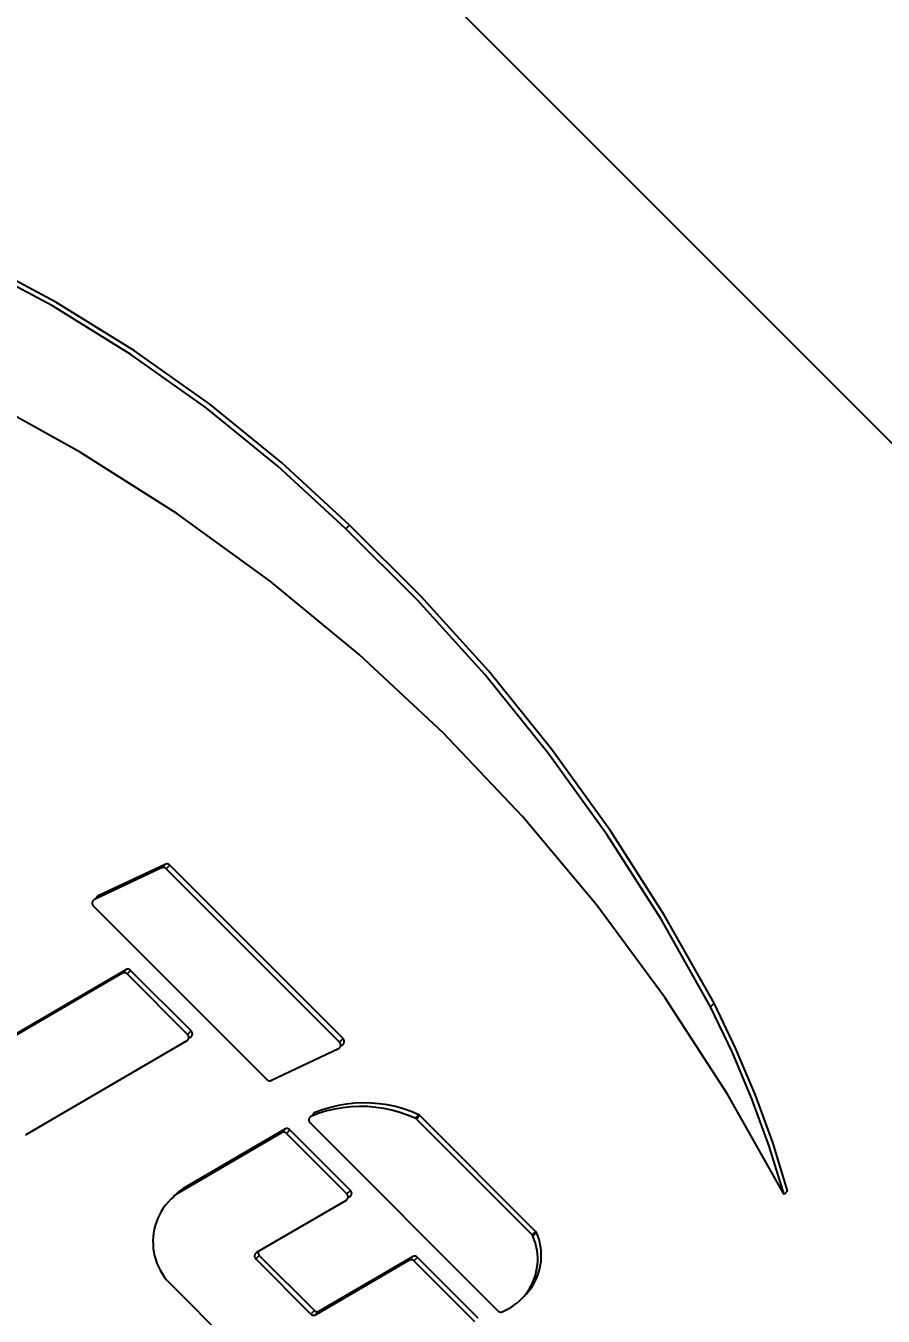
# Model space of a CAD drawing. Header units: millimetres. Extents: x 5625199 to 7433318, y -3316392 to -2552493.
# Drawn here: x 5949764.2 to 5949981.8, y -2698081.4 to -2697754 of the extents above; entities that cross this region are included whole.
import ezdxf

# ---------------------------------------------------------------- set-up
doc = ezdxf.new("R2010")
doc.units = ezdxf.units.MM
doc.header["$PDMODE"] = 35
doc.header["$PDSIZE"] = -10
doc.layers.add('155', color=155, linetype='Continuous')
doc.styles.add('标注-尺寸', font='simplex.shx', dxfattribs={"width": 0.7})
doc.dimstyles.new('MS55', dxfattribs={"dimscale": 0, "dimtxt": 5, "dimasz": 1, "dimexe": 1, "dimexo": 0.8, "dimgap": 1, "dimtad": 1, "dimdec": 0, "dimrnd": 5, "dimdsep": 46, "dimtxsty": '标注-尺寸', "dimblk": 'ARCHTICK', "dimcen": 0, "dimdle": 0.5, "dimclrd": 256, "dimclre": 256, "dimclrt": 50, "dimadec": 0, "dimazin": 0, "dimtfac": 1, "dimtdec": 0, "dimtix": 1, "dimtofl": 0, "dimtmove": 2, "dimatfit": 3, "dimldrblk": 'jt2', "dimfxl": 6, "dimfxlon": 1, "dimtvp": 1, "dimtolj": 1, "dimtzin": 0, "dimarcsym": 0})

# ---------------------------------------------------------------- blocks, each defined once
blk = doc.blocks.new('_ArchTick')
at = {"color": 0, "linetype": 'ByBlock', "const_width": 0.4}
blk.add_lwpolyline([(-0.5, -0.5), (0.5, 0.5)], dxfattribs=at)
blk = doc.blocks.new('*D939')
at = {"layer": '155', "lineweight": -2, "ltscale": 500, "transparency": 16777216}
for p, q in [((5952637.07, -2698844.42), (5952637.07, -2697473.96)), ((5952440.46, -2697490.34), (5952669.84, -2697490.34)), ((5952440.46, -2698828.04), (5952669.84, -2698828.04))]:
    blk.add_line(p, q, dxfattribs=at)
at = {"layer": 'Defpoints', "color": 0, "transparency": 16777216}
for p in [(5949614.42, -2697490.34), (5952637.07, -2697490.34), (5952045.86, -2698828.04)]:
    blk.add_point(p, dxfattribs=at)
at = {"layer": '155', "linetype": 'ByBlock', "lineweight": -2, "transparency": 16777216, "xscale": 32.76841990261787, "yscale": 32.76841990261787, "zscale": 32.76841990261787}
for p, rotation in [((5952637.07, -2697490.34), 90), ((5952637.07, -2698828.04), 270)]:
    blk.add_blockref('_ArchTick', p, dxfattribs=dict(at, rotation=rotation))
at = {"layer": '155', "color": 50, "ltscale": 500, "transparency": 16777216, "insert": (5952522.38, -2698159.19), "char_height": 163.842, "attachment_point": 5, "rotation": 90, "style": '标注-尺寸'}
blk.add_mtext('\\A1;1340', dxfattribs=at)
blk = doc.blocks.new('jt2')
at = {"ltscale": 0.1}
blk.add_line((0, 0), (-1, 0), dxfattribs=at)
at = {"color": 6, "ltscale": 0.1}
blk.add_lwpolyline([(-1.2174, 1.2608), (-0.717, 1.5), (0.0191, 0), (-0.717, -1.5), (-1.2174, -1.2608), (0, 0), (-1.2174, 1.2608)], dxfattribs=at)
blk = doc.blocks.new('*D941')
at = {"layer": '155', "lineweight": -2, "ltscale": 500, "transparency": 16777216}
for p, q in [((5949614.42, -2697460.15), (5949614.42, -2697230.77)), ((5950952.12, -2697460.15), (5950952.12, -2697230.77)), ((5950968.51, -2697263.54), (5949598.04, -2697263.54))]:
    blk.add_line(p, q, dxfattribs=at)
at = {"layer": 'Defpoints', "color": 0, "transparency": 16777216}
for p in [(5949614.42, -2697263.54), (5949614.42, -2697490.34), (5950952.12, -2698828.04)]:
    blk.add_point(p, dxfattribs=at)
at = {"layer": '155', "linetype": 'ByBlock', "lineweight": -2, "transparency": 16777216, "xscale": 32.76841990261787, "yscale": 32.76841990261787, "zscale": 32.76841990261787, "rotation": 180}
blk.add_blockref('_ArchTick', (5949614.42, -2697263.54), dxfattribs=at)
at = {"layer": '155', "linetype": 'ByBlock', "lineweight": -2, "transparency": 16777216, "xscale": 32.76841990261787, "yscale": 32.76841990261787, "zscale": 32.76841990261787}
blk.add_blockref('_ArchTick', (5950952.12, -2697263.54), dxfattribs=at)
at = {"layer": '155', "color": 50, "ltscale": 500, "transparency": 16777216, "insert": (5950283.27, -2697148.85), "char_height": 163.842, "attachment_point": 5, "style": '标注-尺寸'}
blk.add_mtext('\\A1;1340', dxfattribs=at)
blk = doc.blocks.new('*D946')
at = {"layer": '155', "lineweight": -2, "ltscale": 500, "transparency": 16777216}
for p, q in [((5947282.81, -2697792.15), (5947282.81, -2698461.32)), ((5947479.42, -2697808.54), (5947250.04, -2697808.54)), ((5947479.42, -2698444.93), (5947250.04, -2698444.93))]:
    blk.add_line(p, q, dxfattribs=at)
at = {"layer": 'Defpoints', "color": 0, "transparency": 16777216}
for p in [(5949296.23, -2697808.54), (5947282.81, -2698444.93), (5949932.62, -2698444.93)]:
    blk.add_point(p, dxfattribs=at)
at = {"layer": '155', "linetype": 'ByBlock', "lineweight": -2, "transparency": 16777216, "xscale": 32.76841990261786, "yscale": 32.76841990261786, "zscale": 32.76841990261786}
for p, rotation in [((5947282.81, -2697808.54), 90), ((5947282.81, -2698444.93), 270)]:
    blk.add_blockref('_ArchTick', p, dxfattribs=dict(at, rotation=rotation))
at = {"layer": '155', "color": 50, "ltscale": 500, "transparency": 16777216, "insert": (5947168.12, -2698126.74), "char_height": 163.842, "attachment_point": 5, "rotation": 90, "style": '标注-尺寸'}
blk.add_mtext('\\A1;635', dxfattribs=at)

msp = doc.modelspace()

# ---------------------------------------------------------------- linework, layer by layer
at = {"color": 8}
for p, q in [((5949770.9, -2697825.08), (5949750.21, -2697814.06)), ((5949771.82, -2697824.16), (5949751.12, -2697813.15)), ((5949790.85, -2697837.39), (5949770.9, -2697825.08)), ((5949791.76, -2697836.48), (5949771.82, -2697824.16)), ((5949809.97, -2697850.97), (5949790.85, -2697837.39)), ((5949810.88, -2697850.05), (5949791.76, -2697836.48)), ((5949777.83, -2697862.12), (5949752.24, -2697848.01)), ((5949828.18, -2697865.73), (5949809.97, -2697850.97)), ((5949829.09, -2697864.82), (5949810.88, -2697850.05)), ((5949802.51, -2697877.78), (5949777.83, -2697862.12)), ((5949846.32, -2697880.73), (5949829.09, -2697864.82)), ((5949845.41, -2697881.64), (5949828.18, -2697865.73)), ((5949826.18, -2697894.93), (5949802.51, -2697877.78)), ((5949846.32, -2697880.73), (5949845.41, -2697881.64)), ((5949864.46, -2697898.71), (5949846.32, -2697880.73)), ((5949863.55, -2697899.63), (5949845.41, -2697881.64)), ((5949848.75, -2697913.5), (5949826.18, -2697894.93)), ((5949880.68, -2697918.59), (5949863.55, -2697899.63)), ((5949881.59, -2697917.67), (5949864.46, -2697898.71)), ((5949870.14, -2697933.42), (5949848.75, -2697913.5)), ((5949896.73, -2697938.46), (5949880.68, -2697918.59)), ((5949897.65, -2697937.55), (5949881.59, -2697917.67)), ((5949890.26, -2697954.62), (5949870.14, -2697933.42)), ((5949911.67, -2697959.18), (5949896.73, -2697938.46)), ((5949912.58, -2697958.27), (5949897.65, -2697937.55)), ((5949909.05, -2697977.02), (5949890.26, -2697954.62)), ((5949925.44, -2697980.7), (5949911.67, -2697959.18)), ((5949926.35, -2697979.79), (5949912.58, -2697958.27)), ((5949798.61, -2697967.69), (5949781.61, -2697975.7)), ((5949799.53, -2697966.78), (5949782.52, -2697974.79)), ((5949798.67, -2697967.66), (5949798.61, -2697967.69)), ((5949798.74, -2697967.64), (5949798.67, -2697967.66)), ((5949798.8, -2697967.62), (5949798.74, -2697967.64)), ((5949798.87, -2697967.61), (5949798.8, -2697967.62)), ((5949799.53, -2697966.78), (5949798.87, -2697967.61)), ((5949798.93, -2697967.6), (5949798.87, -2697967.61)), ((5949799, -2697967.59), (5949798.93, -2697967.6)), ((5949799.07, -2697967.59), (5949799, -2697967.59)), ((5949799.13, -2697967.59), (5949799.07, -2697967.59)), ((5949799.2, -2697967.6), (5949799.13, -2697967.59)), ((5949799.26, -2697967.61), (5949799.2, -2697967.6)), ((5949799.33, -2697967.63), (5949799.26, -2697967.61)), ((5949799.39, -2697967.65), (5949799.33, -2697967.63)), ((5949799.45, -2697967.67), (5949799.39, -2697967.65)), ((5949799.52, -2697967.7), (5949799.45, -2697967.67)), ((5949799.57, -2697967.73), (5949799.52, -2697967.7)), ((5949799.59, -2697966.75), (5949799.53, -2697966.78)), ((5949799.63, -2697967.77), (5949799.57, -2697967.73)), ((5949799.65, -2697966.73), (5949799.59, -2697966.75)), ((5949799.68, -2697967.81), (5949799.63, -2697967.77)), ((5949799.71, -2697966.71), (5949799.65, -2697966.73)), ((5949799.74, -2697967.85), (5949799.68, -2697967.81)), ((5949799.78, -2697966.7), (5949799.71, -2697966.71)), ((5949799.79, -2697967.9), (5949799.74, -2697967.85)), ((5949799.84, -2697966.69), (5949799.78, -2697966.7)), ((5949800.7, -2697966.98), (5949799.79, -2697967.9)), ((5949799.79, -2697967.9), (5949843.8, -2698011.91)), ((5949799.91, -2697966.68), (5949799.84, -2697966.69)), ((5949799.98, -2697966.68), (5949799.91, -2697966.68)), ((5949800.04, -2697966.68), (5949799.98, -2697966.68)), ((5949800.11, -2697966.69), (5949800.04, -2697966.68)), ((5949800.18, -2697966.7), (5949800.11, -2697966.69)), ((5949800.24, -2697966.72), (5949800.18, -2697966.7)), ((5949800.3, -2697966.74), (5949800.24, -2697966.72)), ((5949800.37, -2697966.76), (5949800.3, -2697966.74)), ((5949800.43, -2697966.79), (5949800.37, -2697966.76)), ((5949800.49, -2697966.82), (5949800.43, -2697966.79)), ((5949800.54, -2697966.86), (5949800.49, -2697966.82)), ((5949800.6, -2697966.89), (5949800.54, -2697966.86)), ((5949800.65, -2697966.94), (5949800.6, -2697966.89)), ((5949800.7, -2697966.98), (5949800.65, -2697966.94)), ((5949800.7, -2697966.98), (5949844.71, -2698011)), ((5949781.08, -2697976.27), (5949781.06, -2697976.33)), ((5949781.11, -2697976.2), (5949781.08, -2697976.27)), ((5949781.14, -2697976.15), (5949781.11, -2697976.2)), ((5949781.17, -2697976.09), (5949781.14, -2697976.15)), ((5949781.2, -2697976.03), (5949781.17, -2697976.09)), ((5949781.24, -2697975.98), (5949781.2, -2697976.03)), ((5949781.29, -2697975.93), (5949781.24, -2697975.98)), ((5949781.33, -2697975.88), (5949781.29, -2697975.93)), ((5949781.38, -2697975.84), (5949781.33, -2697975.88)), ((5949781.44, -2697975.8), (5949781.38, -2697975.84)), ((5949781.49, -2697975.76), (5949781.44, -2697975.8)), ((5949781.55, -2697975.73), (5949781.49, -2697975.76)), ((5949781.61, -2697975.7), (5949781.55, -2697975.73)), ((5949782.03, -2697975.28), (5949781.61, -2697975.7)), ((5949782.05, -2697975.23), (5949782.03, -2697975.28)), ((5949782.08, -2697975.18), (5949782.05, -2697975.23)), ((5949782.12, -2697975.12), (5949782.08, -2697975.18)), ((5949782.16, -2697975.07), (5949782.12, -2697975.12)), ((5949782.2, -2697975.02), (5949782.16, -2697975.07)), ((5949782.25, -2697974.97), (5949782.2, -2697975.02)), ((5949782.3, -2697974.93), (5949782.25, -2697974.97)), ((5949782.35, -2697974.89), (5949782.3, -2697974.93)), ((5949782.4, -2697974.85), (5949782.35, -2697974.89)), ((5949782.46, -2697974.82), (5949782.4, -2697974.85)), ((5949782.52, -2697974.79), (5949782.46, -2697974.82)), ((5949781.02, -2697976.52), (5949781.01, -2697976.59)), ((5949781.01, -2697976.59), (5949781.01, -2697976.65)), ((5949781.01, -2697976.65), (5949781.02, -2697976.72)), ((5949781.03, -2697976.46), (5949781.02, -2697976.52)), ((5949781.02, -2697976.72), (5949781.02, -2697976.78)), ((5949781.02, -2697976.78), (5949781.04, -2697976.85)), ((5949781.04, -2697976.39), (5949781.03, -2697976.46)), ((5949781.06, -2697976.33), (5949781.04, -2697976.39)), ((5949781.04, -2697976.85), (5949781.05, -2697976.91)), ((5949781.05, -2697976.91), (5949781.07, -2697976.98)), ((5949781.07, -2697976.98), (5949781.1, -2697977.04)), ((5949781.1, -2697977.04), (5949781.12, -2697977.1)), ((5949781.12, -2697977.1), (5949781.16, -2697977.16)), ((5949781.16, -2697977.16), (5949781.19, -2697977.21)), ((5949781.19, -2697977.21), (5949781.23, -2697977.27)), ((5949781.23, -2697977.27), (5949781.27, -2697977.32)), ((5949781.27, -2697977.32), (5949781.32, -2697977.36)), ((5949781.32, -2697977.36), (5949825.33, -2698021.38)), ((5949926.41, -2698000.53), (5949909.05, -2697977.02)), ((5949938, -2698002.94), (5949925.44, -2697980.7)), ((5949938.92, -2698002.03), (5949926.35, -2697979.79)), ((5949788.61, -2697994.43), (5949747.76, -2698018.24)), ((5949789.52, -2697993.51), (5949748.67, -2698017.33)), ((5949788.66, -2697994.4), (5949788.61, -2697994.43)), ((5949788.72, -2697994.37), (5949788.66, -2697994.4)), ((5949788.78, -2697994.34), (5949788.72, -2697994.37)), ((5949788.84, -2697994.32), (5949788.78, -2697994.34)), ((5949788.91, -2697994.31), (5949788.84, -2697994.32)), ((5949788.97, -2697994.3), (5949788.91, -2697994.31)), ((5949789.52, -2697993.51), (5949788.97, -2697994.3)), ((5949789.03, -2697994.29), (5949788.97, -2697994.3)), ((5949789.1, -2697994.29), (5949789.03, -2697994.29)), ((5949789.16, -2697994.29), (5949789.1, -2697994.29)), ((5949789.23, -2697994.29), (5949789.16, -2697994.29)), ((5949789.29, -2697994.3), (5949789.23, -2697994.29)), ((5949789.35, -2697994.31), (5949789.29, -2697994.3)), ((5949789.42, -2697994.33), (5949789.35, -2697994.31)), ((5949789.48, -2697994.35), (5949789.42, -2697994.33)), ((5949789.54, -2697994.37), (5949789.48, -2697994.35)), ((5949789.57, -2697993.48), (5949789.52, -2697993.51)), ((5949789.6, -2697994.4), (5949789.54, -2697994.37)), ((5949789.63, -2697993.46), (5949789.57, -2697993.48)), ((5949789.65, -2697994.43), (5949789.6, -2697994.4)), ((5949789.69, -2697993.43), (5949789.63, -2697993.46)), ((5949789.71, -2697994.47), (5949789.65, -2697994.43)), ((5949789.76, -2697993.41), (5949789.69, -2697993.43)), ((5949789.76, -2697994.5), (5949789.71, -2697994.47)), ((5949789.82, -2697993.4), (5949789.76, -2697993.41)), ((5949789.81, -2697994.54), (5949789.76, -2697994.5)), ((5949789.86, -2697994.59), (5949789.81, -2697994.54)), ((5949789.88, -2697993.38), (5949789.82, -2697993.4)), ((5949790.77, -2697993.68), (5949789.86, -2697994.59)), ((5949789.86, -2697994.59), (5949805.23, -2698009.96)), ((5949789.95, -2697993.38), (5949789.88, -2697993.38)), ((5949790.01, -2697993.37), (5949789.95, -2697993.38)), ((5949790.07, -2697993.37), (5949790.01, -2697993.37)), ((5949790.14, -2697993.38), (5949790.07, -2697993.37)), ((5949790.2, -2697993.39), (5949790.14, -2697993.38)), ((5949790.27, -2697993.4), (5949790.2, -2697993.39)), ((5949790.33, -2697993.41), (5949790.27, -2697993.4)), ((5949790.39, -2697993.43), (5949790.33, -2697993.41)), ((5949790.45, -2697993.46), (5949790.39, -2697993.43)), ((5949790.51, -2697993.49), (5949790.45, -2697993.46)), ((5949790.57, -2697993.52), (5949790.51, -2697993.49)), ((5949790.62, -2697993.55), (5949790.57, -2697993.52)), ((5949790.67, -2697993.59), (5949790.62, -2697993.55)), ((5949790.72, -2697993.63), (5949790.67, -2697993.59)), ((5949790.77, -2697993.68), (5949790.72, -2697993.63)), ((5949790.77, -2697993.68), (5949806.15, -2698009.05)), ((5949942.3, -2698025.07), (5949926.41, -2698000.53)), ((5949938.92, -2698002.03), (5949938, -2698002.94)), ((5949944.45, -2698013.57), (5949938.92, -2698002.03)), ((5949943.54, -2698014.48), (5949938, -2698002.94)), ((5949805.03, -2698011.59), (5949764.18, -2698035.4)), ((5949805.03, -2698011.59), (5949805.08, -2698011.55)), ((5949805.08, -2698011.55), (5949805.14, -2698011.51)), ((5949805.14, -2698011.51), (5949805.19, -2698011.47)), ((5949805.19, -2698011.47), (5949805.24, -2698011.42)), ((5949806.15, -2698009.05), (5949805.23, -2698009.96)), ((5949805.28, -2698010.01), (5949805.23, -2698009.96)), ((5949805.24, -2698011.42), (5949805.28, -2698011.37)), ((5949805.32, -2698010.07), (5949805.28, -2698010.01)), ((5949805.28, -2698011.37), (5949805.33, -2698011.32)), ((5949805.36, -2698010.12), (5949805.32, -2698010.07)), ((5949805.33, -2698011.32), (5949805.37, -2698011.27)), ((5949805.4, -2698010.18), (5949805.36, -2698010.12)), ((5949805.37, -2698011.27), (5949805.4, -2698011.21)), ((5949805.43, -2698010.24), (5949805.4, -2698010.18)), ((5949805.4, -2698011.21), (5949805.43, -2698011.15)), ((5949805.46, -2698010.3), (5949805.43, -2698010.24)), ((5949805.43, -2698011.15), (5949805.46, -2698011.09)), ((5949805.48, -2698010.36), (5949805.46, -2698010.3)), ((5949805.46, -2698011.09), (5949805.48, -2698011.03)), ((5949805.5, -2698010.43), (5949805.48, -2698010.36)), ((5949805.48, -2698011.03), (5949805.5, -2698010.96)), ((5949805.52, -2698010.49), (5949805.5, -2698010.43)), ((5949805.5, -2698010.96), (5949805.52, -2698010.9)), ((5949805.51, -2698010.92), (5949805.5, -2698010.96)), ((5949805.94, -2698010.68), (5949805.51, -2698010.92)), ((5949805.53, -2698010.56), (5949805.52, -2698010.49)), ((5949805.52, -2698010.9), (5949805.53, -2698010.83)), ((5949805.53, -2698010.63), (5949805.53, -2698010.56)), ((5949805.54, -2698010.69), (5949805.53, -2698010.63)), ((5949805.53, -2698010.83), (5949805.54, -2698010.76)), ((5949805.54, -2698010.76), (5949805.54, -2698010.69)), ((5949805.94, -2698010.68), (5949806, -2698010.64)), ((5949806, -2698010.64), (5949806.05, -2698010.6)), ((5949806.05, -2698010.6), (5949806.1, -2698010.56)), ((5949806.1, -2698010.56), (5949806.15, -2698010.51)), ((5949806.19, -2698009.1), (5949806.15, -2698009.05)), ((5949806.15, -2698010.51), (5949806.2, -2698010.46)), ((5949806.24, -2698009.15), (5949806.19, -2698009.1)), ((5949806.2, -2698010.46), (5949806.24, -2698010.41)), ((5949806.27, -2698009.21), (5949806.24, -2698009.15)), ((5949806.24, -2698010.41), (5949806.28, -2698010.35)), ((5949806.31, -2698009.27), (5949806.27, -2698009.21)), ((5949806.28, -2698010.35), (5949806.31, -2698010.3)), ((5949806.34, -2698009.33), (5949806.31, -2698009.27)), ((5949806.31, -2698010.3), (5949806.35, -2698010.24)), ((5949806.37, -2698009.39), (5949806.34, -2698009.33)), ((5949806.35, -2698010.24), (5949806.37, -2698010.18)), ((5949806.39, -2698009.45), (5949806.37, -2698009.39)), ((5949806.37, -2698010.18), (5949806.4, -2698010.11)), ((5949806.41, -2698009.51), (5949806.39, -2698009.45)), ((5949806.4, -2698010.11), (5949806.42, -2698010.05)), ((5949806.43, -2698009.58), (5949806.41, -2698009.51)), ((5949806.42, -2698010.05), (5949806.43, -2698009.98)), ((5949806.44, -2698009.65), (5949806.43, -2698009.58)), ((5949806.43, -2698009.98), (5949806.44, -2698009.92)), ((5949806.45, -2698009.71), (5949806.44, -2698009.65)), ((5949806.44, -2698009.92), (5949806.45, -2698009.85)), ((5949806.45, -2698009.78), (5949806.45, -2698009.71)), ((5949806.45, -2698009.85), (5949806.45, -2698009.78)), ((5949844.71, -2698011), (5949843.8, -2698011.91)), ((5949843.84, -2698011.96), (5949843.8, -2698011.91)), ((5949843.89, -2698012.01), (5949843.84, -2698011.96)), ((5949843.93, -2698012.06), (5949843.89, -2698012.01)), ((5949843.96, -2698012.12), (5949843.93, -2698012.06)), ((5949843.99, -2698012.18), (5949843.96, -2698012.12)), ((5949844.02, -2698012.24), (5949843.99, -2698012.18)), ((5949844.04, -2698012.3), (5949844.02, -2698012.24)), ((5949844.06, -2698012.36), (5949844.04, -2698012.3)), ((5949844.76, -2698011.04), (5949844.71, -2698011)), ((5949844.8, -2698011.1), (5949844.76, -2698011.04)), ((5949844.84, -2698011.15), (5949844.8, -2698011.1)), ((5949844.82, -2698012.33), (5949844.86, -2698012.27)), ((5949844.87, -2698011.21), (5949844.84, -2698011.15)), ((5949844.86, -2698012.27), (5949844.89, -2698012.22)), ((5949844.9, -2698011.26), (5949844.87, -2698011.21)), ((5949844.89, -2698012.22), (5949844.92, -2698012.16)), ((5949844.93, -2698011.32), (5949844.9, -2698011.26)), ((5949844.92, -2698012.16), (5949844.95, -2698012.1)), ((5949844.96, -2698011.38), (5949844.93, -2698011.32)), ((5949844.95, -2698012.1), (5949844.97, -2698012.03)), ((5949844.98, -2698011.45), (5949844.96, -2698011.38)), ((5949844.97, -2698012.03), (5949844.99, -2698011.97)), ((5949844.99, -2698011.51), (5949844.98, -2698011.45)), ((5949845, -2698011.58), (5949844.99, -2698011.51)), ((5949844.99, -2698011.97), (5949845, -2698011.91)), ((5949845.01, -2698011.64), (5949845, -2698011.58)), ((5949845, -2698011.91), (5949845.01, -2698011.84)), ((5949845.02, -2698011.71), (5949845.01, -2698011.64)), ((5949845.01, -2698011.77), (5949845.02, -2698011.71)), ((5949845.01, -2698011.84), (5949845.01, -2698011.77)), ((5949843.51, -2698013.58), (5949826.5, -2698021.58)), ((5949843.51, -2698013.58), (5949843.57, -2698013.55)), ((5949843.57, -2698013.55), (5949843.63, -2698013.51)), ((5949843.63, -2698013.51), (5949843.68, -2698013.47)), ((5949843.68, -2698013.47), (5949843.73, -2698013.43)), ((5949843.73, -2698013.43), (5949843.78, -2698013.39)), ((5949843.78, -2698013.39), (5949843.83, -2698013.34)), ((5949843.83, -2698013.34), (5949843.87, -2698013.29)), ((5949843.87, -2698013.29), (5949843.91, -2698013.24)), ((5949843.91, -2698013.24), (5949843.95, -2698013.19)), ((5949843.95, -2698013.19), (5949843.98, -2698013.13)), ((5949843.98, -2698013.13), (5949844.01, -2698013.07)), ((5949844.01, -2698013.07), (5949844.04, -2698013.01)), ((5949844.04, -2698013.01), (5949844.06, -2698012.95)), ((5949844.08, -2698012.42), (5949844.06, -2698012.36)), ((5949844.06, -2698012.95), (5949844.07, -2698012.88)), ((5949844.07, -2698012.88), (5949844.09, -2698012.82)), ((5949844.09, -2698012.49), (5949844.08, -2698012.42)), ((5949844.1, -2698012.55), (5949844.09, -2698012.49)), ((5949844.09, -2698012.82), (5949844.42, -2698012.66)), ((5949844.09, -2698012.82), (5949844.1, -2698012.75)), ((5949844.1, -2698012.62), (5949844.1, -2698012.55)), ((5949844.1, -2698012.69), (5949844.1, -2698012.62)), ((5949844.1, -2698012.75), (5949844.1, -2698012.69)), ((5949844.42, -2698012.66), (5949844.48, -2698012.63)), ((5949844.48, -2698012.63), (5949844.54, -2698012.6)), ((5949844.54, -2698012.6), (5949844.59, -2698012.56)), ((5949844.59, -2698012.56), (5949844.65, -2698012.52)), ((5949844.65, -2698012.52), (5949844.69, -2698012.48)), ((5949844.69, -2698012.48), (5949844.74, -2698012.43)), ((5949844.74, -2698012.43), (5949844.78, -2698012.38)), ((5949844.78, -2698012.38), (5949844.82, -2698012.33)), ((5949948.5, -2698026.28), (5949943.54, -2698014.48)), ((5949949.41, -2698025.37), (5949944.45, -2698013.57)), ((5949825.33, -2698021.38), (5949825.38, -2698021.42)), ((5949825.38, -2698021.42), (5949825.43, -2698021.47)), ((5949825.43, -2698021.47), (5949825.49, -2698021.51)), ((5949825.49, -2698021.51), (5949825.54, -2698021.54)), ((5949825.54, -2698021.54), (5949825.6, -2698021.57)), ((5949825.6, -2698021.57), (5949825.66, -2698021.6)), ((5949825.66, -2698021.6), (5949825.72, -2698021.63)), ((5949825.72, -2698021.63), (5949825.79, -2698021.65)), ((5949825.79, -2698021.65), (5949825.85, -2698021.66)), ((5949825.85, -2698021.66), (5949825.92, -2698021.67)), ((5949825.92, -2698021.67), (5949825.98, -2698021.68)), ((5949825.98, -2698021.68), (5949826.05, -2698021.68)), ((5949826.05, -2698021.68), (5949826.12, -2698021.68)), ((5949826.12, -2698021.68), (5949826.18, -2698021.68)), ((5949826.18, -2698021.68), (5949826.25, -2698021.67)), ((5949826.25, -2698021.67), (5949826.32, -2698021.65)), ((5949826.32, -2698021.65), (5949826.38, -2698021.63)), ((5949826.38, -2698021.63), (5949826.44, -2698021.61)), ((5949826.44, -2698021.61), (5949826.5, -2698021.58)), ((5949956.65, -2698050.53), (5949942.3, -2698025.07)), ((5949953.79, -2698037.39), (5949949.41, -2698025.37)), ((5949841.51, -2698028.43), (5949839.51, -2698029.03)), ((5949843.54, -2698027.95), (5949841.51, -2698028.43)), ((5949844.68, -2698028.52), (5949842.62, -2698028.87)), ((5949845.59, -2698027.61), (5949843.54, -2698027.95)), ((5949846.75, -2698028.3), (5949844.68, -2698028.52)), ((5949847.66, -2698027.39), (5949845.59, -2698027.61)), ((5949848.83, -2698028.22), (5949846.75, -2698028.3)), ((5949849.75, -2698027.3), (5949847.66, -2698027.39)), ((5949850.92, -2698028.26), (5949848.83, -2698028.22)), ((5949851.83, -2698027.35), (5949849.75, -2698027.3)), ((5949853, -2698028.43), (5949850.92, -2698028.26)), ((5949853.91, -2698027.52), (5949851.83, -2698027.35)), ((5949855.06, -2698028.73), (5949853, -2698028.43)), ((5949855.97, -2698027.82), (5949853.91, -2698027.52)), ((5949858.01, -2698028.25), (5949855.97, -2698027.82)), ((5949860.02, -2698028.81), (5949858.01, -2698028.25)), ((5949952.87, -2698038.3), (5949948.5, -2698026.28)), ((5949836.01, -2698031.52), (5949836, -2698031.58)), ((5949836, -2698031.58), (5949836, -2698031.65)), ((5949836, -2698031.65), (5949836.01, -2698031.71)), ((5949836.02, -2698031.45), (5949836.01, -2698031.52)), ((5949836.01, -2698031.71), (5949836.01, -2698031.78)), ((5949836.01, -2698031.78), (5949836.03, -2698031.84)), ((5949836.03, -2698031.39), (5949836.02, -2698031.45)), ((5949836.05, -2698031.32), (5949836.03, -2698031.39)), ((5949836.03, -2698031.84), (5949836.04, -2698031.91)), ((5949836.04, -2698031.91), (5949836.06, -2698031.97)), ((5949836.07, -2698031.26), (5949836.05, -2698031.32)), ((5949836.09, -2698031.2), (5949836.07, -2698031.26)), ((5949836.12, -2698031.14), (5949836.09, -2698031.2)), ((5949836.15, -2698031.08), (5949836.12, -2698031.14)), ((5949836.19, -2698031.03), (5949836.15, -2698031.08)), ((5949836.23, -2698030.98), (5949836.19, -2698031.03)), ((5949836.27, -2698030.93), (5949836.23, -2698030.98)), ((5949836.32, -2698030.88), (5949836.27, -2698030.93)), ((5949836.37, -2698030.84), (5949836.32, -2698030.88)), ((5949836.42, -2698030.79), (5949836.37, -2698030.84)), ((5949836.47, -2698030.76), (5949836.42, -2698030.79)), ((5949836.53, -2698030.72), (5949836.47, -2698030.76)), ((5949836.59, -2698030.69), (5949836.53, -2698030.72)), ((5949836.65, -2698030.67), (5949836.59, -2698030.69)), ((5949838.6, -2698029.94), (5949836.65, -2698030.67)), ((5949836.99, -2698030.32), (5949836.65, -2698030.67)), ((5949837.01, -2698030.29), (5949836.99, -2698030.32)), ((5949837.03, -2698030.23), (5949837.01, -2698030.29)), ((5949837.07, -2698030.17), (5949837.03, -2698030.23)), ((5949837.1, -2698030.12), (5949837.07, -2698030.17)), ((5949837.14, -2698030.06), (5949837.1, -2698030.12)), ((5949837.18, -2698030.01), (5949837.14, -2698030.06)), ((5949837.23, -2698029.97), (5949837.18, -2698030.01)), ((5949837.28, -2698029.92), (5949837.23, -2698029.97)), ((5949837.33, -2698029.88), (5949837.28, -2698029.92)), ((5949837.38, -2698029.84), (5949837.33, -2698029.88)), ((5949837.44, -2698029.81), (5949837.38, -2698029.84)), ((5949837.5, -2698029.78), (5949837.44, -2698029.81)), ((5949837.56, -2698029.75), (5949837.5, -2698029.78)), ((5949839.51, -2698029.03), (5949837.56, -2698029.75)), ((5949840.59, -2698029.34), (5949838.6, -2698029.94)), ((5949842.62, -2698028.87), (5949840.59, -2698029.34)), ((5949857.1, -2698029.17), (5949855.06, -2698028.73)), ((5949859.11, -2698029.72), (5949857.1, -2698029.17)), ((5949861.08, -2698030.41), (5949859.11, -2698029.72)), ((5949861.99, -2698029.49), (5949860.02, -2698028.81)), ((5949863.01, -2698031.21), (5949861.08, -2698030.41)), ((5949863.92, -2698030.3), (5949861.99, -2698029.49)), ((5949863.92, -2698030.3), (5949863.01, -2698031.21)), ((5949863.06, -2698031.24), (5949863.01, -2698031.21)), ((5949863.12, -2698031.27), (5949863.06, -2698031.24)), ((5949863.17, -2698031.3), (5949863.12, -2698031.27)), ((5949863.22, -2698031.34), (5949863.17, -2698031.3)), ((5949863.27, -2698031.38), (5949863.22, -2698031.34)), ((5949863.31, -2698031.42), (5949863.27, -2698031.38)), ((5949864.22, -2698030.51), (5949863.31, -2698031.42)), ((5949863.31, -2698031.42), (5949892.69, -2698060.8)), ((5949863.98, -2698030.32), (5949863.92, -2698030.3)), ((5949864.03, -2698030.36), (5949863.98, -2698030.32)), ((5949864.08, -2698030.39), (5949864.03, -2698030.36)), ((5949864.13, -2698030.43), (5949864.08, -2698030.39)), ((5949864.18, -2698030.47), (5949864.13, -2698030.43)), ((5949864.22, -2698030.51), (5949864.18, -2698030.47)), ((5949864.22, -2698030.51), (5949893.6, -2698059.89)), ((5949829.04, -2698034.86), (5949803.22, -2698049.92)), ((5949829.96, -2698033.95), (5949804.14, -2698049)), ((5949829.1, -2698034.83), (5949829.04, -2698034.86)), ((5949829.16, -2698034.81), (5949829.1, -2698034.83)), ((5949829.22, -2698034.78), (5949829.16, -2698034.81)), ((5949829.28, -2698034.76), (5949829.22, -2698034.78)), ((5949829.34, -2698034.75), (5949829.28, -2698034.76)), ((5949829.41, -2698034.74), (5949829.34, -2698034.75)), ((5949829.96, -2698033.95), (5949829.41, -2698034.74)), ((5949829.47, -2698034.73), (5949829.41, -2698034.74)), ((5949829.54, -2698034.72), (5949829.47, -2698034.73)), ((5949829.6, -2698034.72), (5949829.54, -2698034.72)), ((5949829.67, -2698034.73), (5949829.6, -2698034.72)), ((5949829.73, -2698034.74), (5949829.67, -2698034.73)), ((5949829.79, -2698034.75), (5949829.73, -2698034.74)), ((5949829.86, -2698034.77), (5949829.79, -2698034.75)), ((5949829.92, -2698034.79), (5949829.86, -2698034.77)), ((5949829.98, -2698034.81), (5949829.92, -2698034.79)), ((5949830.01, -2698033.92), (5949829.96, -2698033.95)), ((5949830.04, -2698034.84), (5949829.98, -2698034.81)), ((5949830.07, -2698033.89), (5949830.01, -2698033.92)), ((5949830.09, -2698034.87), (5949830.04, -2698034.84)), ((5949830.13, -2698033.87), (5949830.07, -2698033.89)), ((5949830.15, -2698034.9), (5949830.09, -2698034.87)), ((5949830.19, -2698033.85), (5949830.13, -2698033.87)), ((5949830.2, -2698034.94), (5949830.15, -2698034.9)), ((5949830.26, -2698033.83), (5949830.19, -2698033.85)), ((5949830.25, -2698034.98), (5949830.2, -2698034.94)), ((5949830.3, -2698035.03), (5949830.25, -2698034.98)), ((5949830.32, -2698033.82), (5949830.26, -2698033.83)), ((5949831.21, -2698034.11), (5949830.3, -2698035.03)), ((5949830.3, -2698035.03), (5949845.67, -2698050.4)), ((5949830.38, -2698033.82), (5949830.32, -2698033.82)), ((5949830.45, -2698033.81), (5949830.38, -2698033.82)), ((5949830.51, -2698033.81), (5949830.45, -2698033.81)), ((5949830.58, -2698033.82), (5949830.51, -2698033.81)), ((5949830.64, -2698033.82), (5949830.58, -2698033.82)), ((5949830.71, -2698033.84), (5949830.64, -2698033.82)), ((5949830.77, -2698033.85), (5949830.71, -2698033.84)), ((5949830.83, -2698033.87), (5949830.77, -2698033.85)), ((5949830.89, -2698033.9), (5949830.83, -2698033.87)), ((5949830.95, -2698033.93), (5949830.89, -2698033.9)), ((5949831, -2698033.96), (5949830.95, -2698033.93)), ((5949831.06, -2698033.99), (5949831, -2698033.96)), ((5949831.11, -2698034.03), (5949831.06, -2698033.99)), ((5949831.16, -2698034.07), (5949831.11, -2698034.03)), ((5949831.21, -2698034.11), (5949831.16, -2698034.07)), ((5949831.21, -2698034.11), (5949846.58, -2698049.49)), ((5949836.06, -2698031.97), (5949836.09, -2698032.03)), ((5949836.09, -2698032.03), (5949836.11, -2698032.09)), ((5949836.11, -2698032.09), (5949836.15, -2698032.15)), ((5949836.15, -2698032.15), (5949836.18, -2698032.2)), ((5949836.18, -2698032.2), (5949836.22, -2698032.26)), ((5949836.22, -2698032.26), (5949836.26, -2698032.31)), ((5949836.26, -2698032.31), (5949836.31, -2698032.35)), ((5949836.31, -2698032.35), (5949884.01, -2698080.06)), ((5949764.12, -2698035.43), (5949764.18, -2698035.4)), ((5949956.65, -2698050.53), (5949952.87, -2698038.3)), ((5949957.56, -2698049.61), (5949953.79, -2698037.39)), ((5949801.67, -2698051.1), (5949800.95, -2698051.76)), ((5949802.43, -2698050.48), (5949801.67, -2698051.1)), ((5949801.86, -2698050.85), (5949801.67, -2698051.1)), ((5949802.58, -2698050.18), (5949801.86, -2698050.85)), ((5949803.22, -2698049.92), (5949802.43, -2698050.48)), ((5949803.34, -2698049.57), (5949802.58, -2698050.18)), ((5949804.14, -2698049), (5949803.22, -2698049.92)), ((5949804.14, -2698049), (5949803.34, -2698049.57)), ((5949846.58, -2698049.49), (5949845.67, -2698050.4)), ((5949845.72, -2698050.45), (5949845.67, -2698050.4)), ((5949845.76, -2698050.5), (5949845.72, -2698050.45)), ((5949845.8, -2698050.56), (5949845.76, -2698050.5)), ((5949845.84, -2698050.62), (5949845.8, -2698050.56)), ((5949845.87, -2698050.68), (5949845.84, -2698050.62)), ((5949845.9, -2698050.74), (5949845.87, -2698050.68)), ((5949845.87, -2698051.59), (5949845.9, -2698051.53)), ((5949845.92, -2698050.8), (5949845.9, -2698050.74)), ((5949845.9, -2698051.53), (5949845.92, -2698051.46)), ((5949845.94, -2698050.87), (5949845.92, -2698050.8)), ((5949845.92, -2698051.46), (5949845.94, -2698051.4)), ((5949845.96, -2698050.93), (5949845.94, -2698050.87)), ((5949845.94, -2698051.4), (5949845.96, -2698051.33)), ((5949845.95, -2698051.36), (5949845.94, -2698051.4)), ((5949846.38, -2698051.11), (5949845.95, -2698051.36)), ((5949845.97, -2698051), (5949845.96, -2698050.93)), ((5949845.96, -2698051.33), (5949845.97, -2698051.27)), ((5949845.97, -2698051.07), (5949845.97, -2698051)), ((5949845.98, -2698051.13), (5949845.97, -2698051.07)), ((5949845.97, -2698051.2), (5949845.98, -2698051.13)), ((5949845.97, -2698051.27), (5949845.97, -2698051.2)), ((5949846.38, -2698051.11), (5949846.43, -2698051.08)), ((5949846.49, -2698051.04), (5949846.43, -2698051.08)), ((5949846.49, -2698051.04), (5949846.54, -2698051)), ((5949846.54, -2698051), (5949846.59, -2698050.95)), ((5949846.63, -2698049.54), (5949846.58, -2698049.49)), ((5949846.59, -2698050.95), (5949846.64, -2698050.9)), ((5949846.67, -2698049.59), (5949846.63, -2698049.54)), ((5949846.64, -2698050.9), (5949846.68, -2698050.85)), ((5949846.71, -2698049.65), (5949846.67, -2698049.59)), ((5949846.68, -2698050.85), (5949846.72, -2698050.79)), ((5949846.75, -2698049.7), (5949846.71, -2698049.65)), ((5949846.72, -2698050.79), (5949846.75, -2698050.74)), ((5949846.78, -2698049.76), (5949846.75, -2698049.7)), ((5949846.75, -2698050.74), (5949846.78, -2698050.68)), ((5949846.81, -2698049.83), (5949846.78, -2698049.76)), ((5949846.78, -2698050.68), (5949846.81, -2698050.61)), ((5949846.83, -2698049.89), (5949846.81, -2698049.83)), ((5949846.81, -2698050.61), (5949846.83, -2698050.55)), ((5949846.85, -2698049.95), (5949846.83, -2698049.89)), ((5949846.83, -2698050.55), (5949846.85, -2698050.49)), ((5949846.87, -2698050.02), (5949846.85, -2698049.95)), ((5949846.85, -2698050.49), (5949846.87, -2698050.42)), ((5949846.88, -2698050.09), (5949846.87, -2698050.02)), ((5949846.87, -2698050.42), (5949846.88, -2698050.35)), ((5949846.89, -2698050.15), (5949846.88, -2698050.09)), ((5949846.88, -2698050.35), (5949846.89, -2698050.29)), ((5949846.89, -2698050.22), (5949846.89, -2698050.15)), ((5949846.89, -2698050.29), (5949846.89, -2698050.22)), ((5949957.56, -2698049.61), (5949956.65, -2698050.53)), ((5949798.55, -2698054.83), (5949798.08, -2698055.68)), ((5949799.07, -2698054), (5949798.55, -2698054.83)), ((5949799.65, -2698053.21), (5949799.07, -2698054)), ((5949800.28, -2698052.47), (5949799.65, -2698053.21)), ((5949800.95, -2698051.76), (5949800.28, -2698052.47)), ((5949845.46, -2698052.03), (5949823.16, -2698065.03)), ((5949845.46, -2698052.03), (5949845.52, -2698051.99)), ((5949845.52, -2698051.99), (5949845.58, -2698051.95)), ((5949845.58, -2698051.95), (5949845.63, -2698051.91)), ((5949845.63, -2698051.91), (5949845.68, -2698051.86)), ((5949845.68, -2698051.86), (5949845.72, -2698051.81)), ((5949845.72, -2698051.81), (5949845.77, -2698051.76)), ((5949845.77, -2698051.76), (5949845.8, -2698051.71)), ((5949845.8, -2698051.71), (5949845.84, -2698051.65)), ((5949845.84, -2698051.65), (5949845.87, -2698051.59)), ((5949797.31, -2698057.48), (5949797.01, -2698058.41)), ((5949797.66, -2698056.57), (5949797.31, -2698057.48)), ((5949798.08, -2698055.68), (5949797.66, -2698056.57)), ((5949796.49, -2698061.29), (5949796.44, -2698062.26)), ((5949796.6, -2698060.32), (5949796.49, -2698061.29)), ((5949796.77, -2698059.36), (5949796.6, -2698060.32)), ((5949797.01, -2698058.41), (5949796.77, -2698059.36)), ((5949893.6, -2698059.89), (5949892.69, -2698060.8)), ((5949892.74, -2698060.85), (5949892.69, -2698060.8)), ((5949892.78, -2698060.9), (5949892.74, -2698060.85)), ((5949892.81, -2698060.95), (5949892.78, -2698060.9)), ((5949892.85, -2698061), (5949892.81, -2698060.95)), ((5949892.88, -2698061.06), (5949892.85, -2698061)), ((5949892.91, -2698061.12), (5949892.88, -2698061.06)), ((5949893.82, -2698060.21), (5949892.91, -2698061.12)), ((5949893.25, -2698061.98), (5949892.91, -2698061.12)), ((5949893.65, -2698059.94), (5949893.6, -2698059.89)), ((5949893.69, -2698059.99), (5949893.65, -2698059.94)), ((5949893.73, -2698060.04), (5949893.69, -2698059.99)), ((5949893.76, -2698060.09), (5949893.73, -2698060.04)), ((5949893.79, -2698060.15), (5949893.76, -2698060.09)), ((5949893.82, -2698060.21), (5949893.79, -2698060.15)), ((5949894.16, -2698061.06), (5949893.82, -2698060.21)), ((5949894.45, -2698061.94), (5949894.16, -2698061.06)), ((5949796.44, -2698062.26), (5949796.45, -2698063.24)), ((5949796.45, -2698063.24), (5949796.53, -2698064.22)), ((5949796.53, -2698064.22), (5949796.66, -2698065.19)), ((5949893.54, -2698062.85), (5949893.25, -2698061.98)), ((5949893.77, -2698063.75), (5949893.54, -2698062.85)), ((5949893.95, -2698064.65), (5949893.77, -2698063.75)), ((5949894.06, -2698065.57), (5949893.95, -2698064.65)), ((5949894.69, -2698062.83), (5949894.45, -2698061.94)), ((5949894.86, -2698063.74), (5949894.69, -2698062.83)), ((5949894.98, -2698064.66), (5949894.86, -2698063.74)), ((5949895.03, -2698065.58), (5949894.98, -2698064.66)), ((5949796.66, -2698065.19), (5949796.87, -2698066.14)), ((5949796.87, -2698066.14), (5949797.13, -2698067.08)), ((5949797.13, -2698067.08), (5949797.45, -2698068.01)), ((5949822.23, -2698066.1), (5949822.22, -2698066.17)), ((5949822.22, -2698066.17), (5949822.23, -2698066.24)), ((5949822.24, -2698065.97), (5949822.23, -2698066.04)), ((5949822.23, -2698066.04), (5949822.23, -2698066.1)), ((5949822.23, -2698066.24), (5949822.23, -2698066.31)), ((5949822.23, -2698066.31), (5949822.25, -2698066.37)), ((5949822.26, -2698065.9), (5949822.24, -2698065.97)), ((5949822.25, -2698066.37), (5949822.26, -2698066.44)), ((5949822.28, -2698065.84), (5949822.26, -2698065.9)), ((5949822.26, -2698066.44), (5949822.28, -2698066.5)), ((5949822.3, -2698065.78), (5949822.28, -2698065.84)), ((5949822.28, -2698066.5), (5949822.3, -2698066.57)), ((5949822.33, -2698065.72), (5949822.3, -2698065.78)), ((5949822.3, -2698066.57), (5949822.33, -2698066.63)), ((5949822.36, -2698065.66), (5949822.33, -2698065.72)), ((5949822.33, -2698066.63), (5949822.36, -2698066.69)), ((5949822.4, -2698065.6), (5949822.36, -2698065.66)), ((5949822.36, -2698066.69), (5949822.4, -2698066.74)), ((5949822.44, -2698065.54), (5949822.4, -2698065.6)), ((5949822.4, -2698066.74), (5949822.44, -2698066.8)), ((5949822.48, -2698065.49), (5949822.44, -2698065.54)), ((5949822.44, -2698066.8), (5949822.48, -2698066.85)), ((5949822.52, -2698065.44), (5949822.48, -2698065.49)), ((5949822.48, -2698066.85), (5949822.53, -2698066.9)), ((5949822.57, -2698065.4), (5949822.52, -2698065.44)), ((5949823.44, -2698065.99), (5949822.53, -2698066.9)), ((5949822.53, -2698066.9), (5949836.5, -2698080.88)), ((5949822.62, -2698065.35), (5949822.57, -2698065.4)), ((5949822.68, -2698065.31), (5949822.62, -2698065.35)), ((5949822.74, -2698065.28), (5949822.68, -2698065.31)), ((5949823.16, -2698065.03), (5949822.74, -2698065.28)), ((5949823.15, -2698065.12), (5949823.14, -2698065.19)), ((5949823.14, -2698065.19), (5949823.14, -2698065.26)), ((5949823.14, -2698065.26), (5949823.14, -2698065.33)), ((5949823.14, -2698065.33), (5949823.15, -2698065.39)), ((5949823.16, -2698065.06), (5949823.15, -2698065.12)), ((5949823.15, -2698065.39), (5949823.16, -2698065.46)), ((5949823.16, -2698065.03), (5949823.16, -2698065.06)), ((5949823.16, -2698065.46), (5949823.17, -2698065.53)), ((5949823.17, -2698065.53), (5949823.19, -2698065.59)), ((5949823.19, -2698065.59), (5949823.22, -2698065.65)), ((5949823.22, -2698065.65), (5949823.24, -2698065.71)), ((5949823.24, -2698065.71), (5949823.28, -2698065.77)), ((5949823.28, -2698065.77), (5949823.31, -2698065.83)), ((5949823.31, -2698065.83), (5949823.35, -2698065.89)), ((5949823.35, -2698065.89), (5949823.39, -2698065.94)), ((5949823.39, -2698065.94), (5949823.44, -2698065.99)), ((5949823.44, -2698065.99), (5949837.42, -2698079.96)), ((5949861.46, -2698067.22), (5949837.76, -2698081.04)), ((5949862.34, -2698066.33), (5949838.67, -2698080.13)), ((5949861.54, -2698067.19), (5949861.46, -2698067.22)), ((5949861.6, -2698067.16), (5949861.54, -2698067.19)), ((5949861.66, -2698067.14), (5949861.6, -2698067.16)), ((5949861.72, -2698067.13), (5949861.66, -2698067.14)), ((5949861.79, -2698067.11), (5949861.72, -2698067.13)), ((5949862.34, -2698066.33), (5949861.79, -2698067.11)), ((5949861.85, -2698067.11), (5949861.79, -2698067.11)), ((5949861.92, -2698067.1), (5949861.85, -2698067.11)), ((5949861.98, -2698067.1), (5949861.92, -2698067.1)), ((5949862.04, -2698067.11), (5949861.98, -2698067.1)), ((5949862.11, -2698067.12), (5949862.04, -2698067.11)), ((5949862.17, -2698067.13), (5949862.11, -2698067.12)), ((5949862.23, -2698067.14), (5949862.17, -2698067.13)), ((5949862.3, -2698067.17), (5949862.23, -2698067.14)), ((5949862.36, -2698067.19), (5949862.3, -2698067.17)), ((5949862.39, -2698066.3), (5949862.34, -2698066.33)), ((5949862.41, -2698067.22), (5949862.36, -2698067.19)), ((5949862.45, -2698066.27), (5949862.39, -2698066.3)), ((5949862.47, -2698067.25), (5949862.41, -2698067.22)), ((5949862.51, -2698066.25), (5949862.45, -2698066.27)), ((5949862.53, -2698067.28), (5949862.47, -2698067.25)), ((5949862.57, -2698066.23), (5949862.51, -2698066.25)), ((5949862.58, -2698067.32), (5949862.53, -2698067.28)), ((5949862.64, -2698066.21), (5949862.57, -2698066.23)), ((5949862.63, -2698067.36), (5949862.58, -2698067.32)), ((5949862.68, -2698067.41), (5949862.63, -2698067.36)), ((5949862.7, -2698066.2), (5949862.64, -2698066.21)), ((5949863.59, -2698066.49), (5949862.68, -2698067.41)), ((5949862.68, -2698067.41), (5949878.05, -2698082.78)), ((5949862.76, -2698066.19), (5949862.7, -2698066.2)), ((5949862.83, -2698066.19), (5949862.76, -2698066.19)), ((5949862.89, -2698066.19), (5949862.83, -2698066.19)), ((5949862.96, -2698066.2), (5949862.89, -2698066.19)), ((5949863.02, -2698066.2), (5949862.96, -2698066.2)), ((5949863.08, -2698066.22), (5949863.02, -2698066.2)), ((5949863.15, -2698066.23), (5949863.08, -2698066.22)), ((5949863.21, -2698066.25), (5949863.15, -2698066.23)), ((5949863.27, -2698066.28), (5949863.21, -2698066.25)), ((5949863.33, -2698066.3), (5949863.27, -2698066.28)), ((5949863.38, -2698066.34), (5949863.33, -2698066.3)), ((5949863.44, -2698066.37), (5949863.38, -2698066.34)), ((5949863.49, -2698066.41), (5949863.44, -2698066.37)), ((5949863.54, -2698066.45), (5949863.49, -2698066.41)), ((5949863.59, -2698066.49), (5949863.54, -2698066.45)), ((5949863.59, -2698066.49), (5949878.96, -2698081.87)), ((5949894.12, -2698066.49), (5949894.06, -2698065.57)), ((5949894.06, -2698068.33), (5949894.12, -2698067.41)), ((5949894.12, -2698067.41), (5949894.12, -2698066.49)), ((5949894.85, -2698068.34), (5949894.97, -2698067.42)), ((5949894.97, -2698067.42), (5949895.03, -2698066.5)), ((5949895.03, -2698066.5), (5949895.03, -2698065.58)), ((5949797.45, -2698068.01), (5949797.83, -2698068.91)), ((5949797.83, -2698068.91), (5949798.27, -2698069.78)), ((5949798.27, -2698069.78), (5949798.76, -2698070.63)), ((5949798.76, -2698070.63), (5949799.31, -2698071.44)), ((5949893.24, -2698071.92), (5949893.53, -2698071.05)), ((5949893.53, -2698071.05), (5949893.76, -2698070.16)), ((5949893.76, -2698070.16), (5949893.94, -2698069.25)), ((5949893.8, -2698071.87), (5949894.15, -2698071.01)), ((5949893.94, -2698069.25), (5949894.06, -2698068.33)), ((5949894.15, -2698071.01), (5949894.44, -2698070.14)), ((5949894.44, -2698070.14), (5949894.68, -2698069.24)), ((5949894.68, -2698069.24), (5949894.85, -2698068.34)), ((5949799.31, -2698071.44), (5949799.91, -2698072.22)), ((5949799.91, -2698072.22), (5949819.42, -2698091.73)), ((5949891.53, -2698075.19), (5949892.04, -2698074.41)), ((5949891.9, -2698075.01), (5949892.45, -2698074.27)), ((5949892.04, -2698074.41), (5949892.49, -2698073.61)), ((5949892.45, -2698074.27), (5949892.95, -2698073.5)), ((5949892.49, -2698073.61), (5949892.89, -2698072.78)), ((5949892.89, -2698072.78), (5949893.24, -2698071.92)), ((5949892.95, -2698073.5), (5949893.4, -2698072.7)), ((5949893.4, -2698072.7), (5949893.8, -2698071.87)), ((5949889.06, -2698077.91), (5949889.74, -2698077.29)), ((5949889.74, -2698077.29), (5949890.4, -2698076.61)), ((5949890.4, -2698076.61), (5949890.66, -2698076.38)), ((5949890.66, -2698076.38), (5949891.3, -2698075.71)), ((5949890.66, -2698076.38), (5949890.98, -2698075.92)), ((5949890.98, -2698075.92), (5949891.53, -2698075.19)), ((5949891.3, -2698075.71), (5949891.9, -2698075.01)), ((5949837.42, -2698079.96), (5949836.5, -2698080.88)), ((5949836.5, -2698080.88), (5949836.55, -2698080.92)), ((5949836.55, -2698080.92), (5949836.6, -2698080.96)), ((5949836.6, -2698080.96), (5949836.65, -2698081)), ((5949836.65, -2698081), (5949836.71, -2698081.04)), ((5949836.71, -2698081.04), (5949836.77, -2698081.07)), ((5949837.42, -2698079.96), (5949837.46, -2698080.01)), ((5949837.46, -2698080.01), (5949837.51, -2698080.05)), ((5949837.51, -2698080.05), (5949837.57, -2698080.09)), ((5949837.57, -2698080.09), (5949837.62, -2698080.12)), ((5949837.62, -2698080.12), (5949837.68, -2698080.15)), ((5949837.68, -2698080.15), (5949837.74, -2698080.18)), ((5949837.7, -2698081.07), (5949837.76, -2698081.04)), ((5949837.74, -2698080.18), (5949837.8, -2698080.21)), ((5949838.31, -2698080.26), (5949837.76, -2698081.04)), ((5949837.8, -2698080.21), (5949837.86, -2698080.23)), ((5949837.86, -2698080.23), (5949837.92, -2698080.24)), ((5949837.92, -2698080.24), (5949837.98, -2698080.25)), ((5949837.98, -2698080.25), (5949838.05, -2698080.26)), ((5949838.05, -2698080.26), (5949838.11, -2698080.27)), ((5949838.11, -2698080.27), (5949838.18, -2698080.27)), ((5949838.18, -2698080.27), (5949838.24, -2698080.26)), ((5949838.24, -2698080.26), (5949838.31, -2698080.26)), ((5949838.31, -2698080.26), (5949838.37, -2698080.24)), ((5949838.37, -2698080.24), (5949838.43, -2698080.23)), ((5949838.43, -2698080.23), (5949838.49, -2698080.21)), ((5949838.49, -2698080.21), (5949838.55, -2698080.19)), ((5949838.55, -2698080.19), (5949838.61, -2698080.16)), ((5949838.61, -2698080.16), (5949838.67, -2698080.13)), ((5949884.01, -2698080.06), (5949884.06, -2698080.11)), ((5949884.06, -2698080.11), (5949884.11, -2698080.15)), ((5949884.11, -2698080.15), (5949884.17, -2698080.19)), ((5949884.17, -2698080.19), (5949884.23, -2698080.22)), ((5949884.23, -2698080.22), (5949884.29, -2698080.26)), ((5949884.29, -2698080.26), (5949884.35, -2698080.28)), ((5949884.35, -2698080.28), (5949884.41, -2698080.31)), ((5949884.41, -2698080.31), (5949884.47, -2698080.33)), ((5949884.47, -2698080.33), (5949884.54, -2698080.34)), ((5949884.54, -2698080.34), (5949884.61, -2698080.36)), ((5949884.61, -2698080.36), (5949884.67, -2698080.36)), ((5949884.67, -2698080.36), (5949884.74, -2698080.36)), ((5949884.74, -2698080.36), (5949884.81, -2698080.36)), ((5949884.81, -2698080.36), (5949884.87, -2698080.36)), ((5949884.87, -2698080.36), (5949884.94, -2698080.35)), ((5949884.94, -2698080.35), (5949885.01, -2698080.33)), ((5949885.01, -2698080.33), (5949885.07, -2698080.31)), ((5949885.07, -2698080.31), (5949885.13, -2698080.29)), ((5949885.13, -2698080.29), (5949885.98, -2698079.92)), ((5949885.98, -2698079.92), (5949886.79, -2698079.49)), ((5949886.79, -2698079.49), (5949887.58, -2698079.01)), ((5949887.58, -2698079.01), (5949888.34, -2698078.48)), ((5949888.34, -2698078.48), (5949889.06, -2698077.91)), ((5949836.77, -2698081.07), (5949836.82, -2698081.09)), ((5949836.82, -2698081.09), (5949836.88, -2698081.12)), ((5949836.88, -2698081.12), (5949836.95, -2698081.14)), ((5949836.95, -2698081.14), (5949837.01, -2698081.16)), ((5949837.01, -2698081.16), (5949837.07, -2698081.17)), ((5949837.07, -2698081.17), (5949837.14, -2698081.18)), ((5949837.14, -2698081.18), (5949837.2, -2698081.18)), ((5949837.2, -2698081.18), (5949837.26, -2698081.18)), ((5949837.26, -2698081.18), (5949837.33, -2698081.18)), ((5949837.33, -2698081.18), (5949837.39, -2698081.17)), ((5949837.39, -2698081.17), (5949837.46, -2698081.16)), ((5949837.46, -2698081.16), (5949837.52, -2698081.14)), ((5949837.52, -2698081.14), (5949837.58, -2698081.12)), ((5949837.58, -2698081.12), (5949837.64, -2698081.1)), ((5949837.64, -2698081.1), (5949837.7, -2698081.07))]:
    msp.add_line(p, q, dxfattribs=at)
at = {"layer": '155', "ltscale": 500}
msp.add_line((5950952.12, -2698828.04), (5949614.42, -2697490.34), dxfattribs=at)

# ---------------------------------------------------------------- dimensions: what is measured, and where the dimension line sits
dim = msp.add_linear_dim(base=(5949614.42, -2697263.54), p1=(5950952.12, -2698828.04), p2=(5949614.42, -2697490.34), dimstyle='MS55', override={"dimscale": 32.76842, "dimlfac": -1}, dxfattribs=at)
dim.commit()
dim.dimension.update_dxf_attribs({"geometry": '*D941', "text_midpoint": (5950283.27, -2697148.85)})
for base, p1, p2, override, picture, middle in [((5952637.07, -2697490.34), (5952045.86, -2698828.04), (5949614.42, -2697490.34), {"dimscale": 32.76842, "dimlfac": -1}, '*D939', (5952522.38, -2698159.19)), ((5947282.81, -2698444.93), (5949296.23, -2697808.54), (5949932.62, -2698444.93), {"dimscale": 32.76842}, '*D946', (5947168.12, -2698126.74))]:
    dim = msp.add_linear_dim(base=base, p1=p1, p2=p2, angle=90, dimstyle='MS55', override=override, dxfattribs=at)
    dim.commit()
    dim.dimension.update_dxf_attribs({"geometry": picture, "text_midpoint": middle})

doc.saveas('drawing.dxf')
